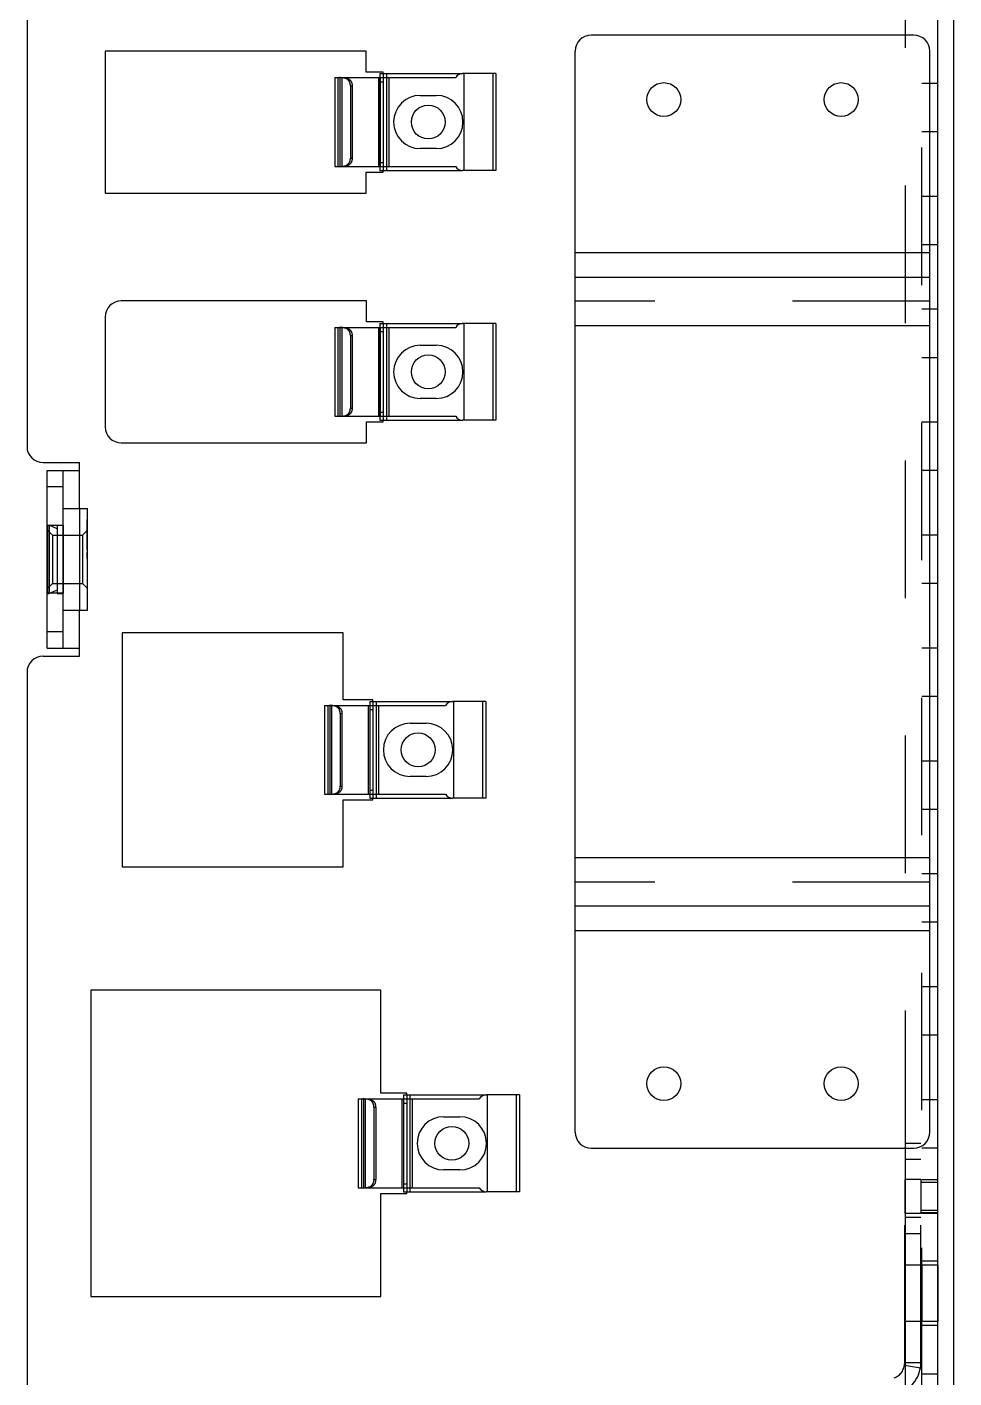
# Model space of a CAD drawing. Header units: millimetres. Extents: x 0 to 8948, y -1340 to 1100.
# Drawn here: x 5396.6 to 5454.1, y -787.6 to -703.8 of the extents above; entities that cross this region are included whole.
import ezdxf

# ---------------------------------------------------------------- set-up
doc = ezdxf.new("R2010")
doc.units = ezdxf.units.MM
doc.header["$LTSCALE"] = 85.25
doc.linetypes.add('HIDDEN', pattern=[0.2, 0.1, -0.1])
doc.layers.get('0').update_dxf_attribs({"linetype": 'CONTINUOUS'})
doc.layers.add('02___PRT_ALL_AXES', color=7, linetype='CONTINUOUS')
doc.layers.add('DEFAULT_2', color=8, linetype='HIDDEN')

msp = doc.modelspace()

# ---------------------------------------------------------------- linework, layer by layer
at = {"color": 7, "linetype": 'Continuous'}
for p, q in [((5453.102, -865.829), (5453.102, -613.329)), ((5396.602, -639.329), (5396.602, -729.829)), ((5451.102, -704.329), (5451.102, -645.329)), ((5454.102, -850.329), (5454.102, -645.329)), ((5401.442, -705.319), (5401.442, -714.119)), ((5417.642, -705.319), (5401.442, -705.319)), ((5417.642, -706.619), (5417.642, -705.319)), ((5418.692, -706.619), (5417.642, -706.619)), ((5418.492, -706.719), (5418.492, -706.969)), ((5418.492, -706.719), (5423.625, -706.719)), ((5418.692, -706.719), (5418.692, -706.619)), ((5418.892, -706.719), (5418.892, -706.969)), ((5418.492, -712.469), (5418.492, -712.719)), ((5418.892, -712.469), (5418.892, -712.719)), ((5417.642, -714.119), (5417.642, -712.819)), ((5417.642, -712.819), (5418.692, -712.819)), ((5418.492, -712.719), (5423.625, -712.719)), ((5418.692, -712.819), (5418.692, -712.719)), ((5401.442, -714.119), (5417.642, -714.119)), ((5417.652, -720.809), (5402.452, -720.809)), ((5417.652, -722.109), (5417.652, -720.809)), ((5401.452, -721.809), (5401.452, -728.609)), ((5418.692, -722.109), (5417.652, -722.109)), ((5418.492, -722.209), (5418.492, -722.459)), ((5418.492, -722.209), (5423.625, -722.209)), ((5418.692, -722.209), (5418.692, -722.109)), ((5418.892, -722.209), (5418.892, -722.459)), ((5417.652, -729.609), (5417.652, -728.309)), ((5417.652, -728.309), (5418.692, -728.309)), ((5418.492, -727.959), (5418.492, -728.209)), ((5418.492, -728.209), (5423.625, -728.209)), ((5418.692, -728.309), (5418.692, -728.209)), ((5418.892, -727.959), (5418.892, -728.209)), ((5402.452, -729.609), (5417.652, -729.609)), ((5397.602, -730.829), (5399.852, -730.829)), ((5399.852, -733.679), (5399.852, -730.829)), ((5397.852, -731.329), (5399.852, -731.329)), ((5398.852, -742.329), (5398.852, -731.329)), ((5398.852, -732.329), (5397.852, -732.329)), ((5398.852, -733.679), (5400.352, -733.679)), ((5400.352, -739.979), (5400.352, -733.68)), ((5398.852, -739.979), (5400.352, -739.979)), ((5399.852, -742.829), (5399.852, -739.979)), ((5398.852, -741.329), (5397.852, -741.329)), ((5402.512, -741.389), (5402.512, -755.889)), ((5416.212, -741.389), (5402.512, -741.389)), ((5416.212, -745.539), (5416.212, -741.389)), ((5397.852, -742.329), (5399.852, -742.329)), ((5397.602, -742.829), (5399.852, -742.829)), ((5396.602, -743.829), (5396.602, -828.329)), ((5418.062, -745.539), (5416.212, -745.539)), ((5417.862, -745.639), (5417.862, -745.889)), ((5417.862, -745.639), (5422.995, -745.639)), ((5418.062, -745.639), (5418.062, -745.539)), ((5418.262, -745.639), (5418.262, -745.889)), ((5416.212, -755.889), (5416.212, -751.739)), ((5416.212, -751.739), (5418.062, -751.739)), ((5417.862, -751.389), (5417.862, -751.639)), ((5417.862, -751.639), (5422.995, -751.639)), ((5418.062, -751.739), (5418.062, -751.639)), ((5418.262, -751.389), (5418.262, -751.639)), ((5402.512, -755.889), (5416.212, -755.889)), ((5400.552, -763.529), (5400.552, -782.529)), ((5418.552, -763.529), (5400.552, -763.529)), ((5418.552, -769.929), (5418.552, -763.529)), ((5420.152, -769.929), (5418.552, -769.929)), ((5419.952, -770.029), (5419.952, -770.279)), ((5419.952, -770.029), (5425.085, -770.029)), ((5420.152, -770.029), (5420.152, -769.929)), ((5420.352, -770.029), (5420.352, -770.279)), ((5451.102, -805.079), (5451.102, -773.329)), ((5418.552, -782.529), (5418.552, -776.129)), ((5418.552, -776.129), (5420.152, -776.129)), ((5419.952, -775.779), (5419.952, -776.029)), ((5419.952, -776.029), (5425.085, -776.029)), ((5420.152, -776.129), (5420.152, -776.029)), ((5420.352, -775.779), (5420.352, -776.029)), ((5400.552, -782.529), (5418.552, -782.529))]:
    msp.add_line(p, q, dxfattribs=at)
at = {"color": 3, "linetype": 'Continuous'}
for p, q in [((5451.602, -704.329), (5431.602, -704.329)), ((5430.602, -772.329), (5430.602, -705.329)), ((5452.602, -772.329), (5452.602, -705.329)), ((5425.692, -706.719), (5423.625, -706.719)), ((5423.692, -706.719), (5423.692, -712.719)), ((5425.692, -706.719), (5425.692, -712.719)), ((5415.692, -706.969), (5415.692, -712.469)), ((5415.692, -706.969), (5423.192, -706.969)), ((5416.015, -706.969), (5416.015, -712.469)), ((5418.396, -706.969), (5418.396, -712.469)), ((5419.043, -706.969), (5419.043, -712.469)), ((5420.992, -708.069), (5421.992, -708.069)), ((5421.992, -711.369), (5420.992, -711.369)), ((5415.692, -712.469), (5423.192, -712.469)), ((5425.692, -712.719), (5423.625, -712.719)), ((5452.602, -717.829), (5430.602, -717.829)), ((5430.602, -719.329), (5452.602, -719.329)), ((5415.692, -722.459), (5415.692, -727.959)), ((5415.692, -722.459), (5423.192, -722.459)), ((5416.015, -722.459), (5416.015, -727.959)), ((5418.396, -722.459), (5418.396, -727.959)), ((5419.043, -722.459), (5419.043, -727.959)), ((5425.692, -722.209), (5423.625, -722.209)), ((5423.692, -722.209), (5423.692, -728.209)), ((5425.692, -722.209), (5425.692, -728.209)), ((5430.602, -722.329), (5452.602, -722.329)), ((5420.992, -723.559), (5421.992, -723.559)), ((5421.992, -726.859), (5420.992, -726.859)), ((5415.692, -727.959), (5423.192, -727.959)), ((5425.692, -728.209), (5423.625, -728.209)), ((5397.852, -742.329), (5397.852, -731.329)), ((5415.062, -745.889), (5415.062, -751.389)), ((5415.062, -745.889), (5422.562, -745.889)), ((5415.385, -745.889), (5415.385, -751.389)), ((5417.766, -745.889), (5417.766, -751.389)), ((5418.413, -745.889), (5418.413, -751.389)), ((5425.062, -745.639), (5422.995, -745.639)), ((5423.062, -745.639), (5423.062, -751.639)), ((5425.062, -745.639), (5425.062, -751.639)), ((5420.362, -746.989), (5421.362, -746.989)), ((5421.362, -750.289), (5420.362, -750.289)), ((5415.062, -751.389), (5422.562, -751.389)), ((5425.062, -751.639), (5422.995, -751.639)), ((5452.602, -755.329), (5430.602, -755.329)), ((5452.602, -758.329), (5430.602, -758.329)), ((5430.602, -759.829), (5452.602, -759.829)), ((5417.152, -770.279), (5417.152, -775.779)), ((5417.152, -770.279), (5424.652, -770.279)), ((5417.475, -770.279), (5417.475, -775.779)), ((5419.856, -770.279), (5419.856, -775.779)), ((5420.503, -770.279), (5420.503, -775.779)), ((5427.152, -770.029), (5425.085, -770.029)), ((5425.152, -770.029), (5425.152, -776.029)), ((5427.152, -770.029), (5427.152, -776.029)), ((5422.452, -771.379), (5423.452, -771.379)), ((5431.602, -773.329), (5451.602, -773.329)), ((5423.452, -774.679), (5422.452, -774.679)), ((5417.152, -775.779), (5424.652, -775.779)), ((5427.152, -776.029), (5425.085, -776.029))]:
    msp.add_line(p, q, dxfattribs=at)
for centre, radius, start, end in [((5431.602, -705.329), 1, 90, 180), ((5451.602, -705.329), 1, 0, 90), ((5423.625, -707.219), 0.5, 90, 150), ((5420.992, -709.719), 1.65, 90, 270), ((5421.992, -709.719), 1.65, 270, 90), ((5423.625, -712.219), 0.5, 210, 270), ((5423.625, -722.709), 0.5, 90, 150), ((5420.992, -725.209), 1.65, 90, 270), ((5421.992, -725.209), 1.65, 270, 90), ((5423.625, -727.709), 0.5, 210, 270), ((5422.995, -746.139), 0.5, 90, 150), ((5420.362, -748.639), 1.65, 90, 270), ((5421.362, -748.639), 1.65, 270, 90), ((5422.995, -751.139), 0.5, 210, 270), ((5425.085, -770.529), 0.5, 90, 150), ((5422.452, -773.029), 1.65, 90, 270), ((5423.452, -773.029), 1.65, 270, 90), ((5431.602, -772.329), 1, 180, 270), ((5451.602, -772.329), 1, 270, 0), ((5425.085, -775.529), 0.5, 210, 270)]:
    msp.add_arc(centre, radius, start, end, dxfattribs=at)
at = {"color": 7, "linetype": 'Continuous'}
for centre, start, end in [((5402.452, -721.809), 90, 180), ((5402.452, -728.609), 180, 270), ((5397.602, -729.829), 180, 270), ((5397.602, -743.829), 90, 180)]:
    msp.add_arc(centre, 1, start, end, dxfattribs=at)
at = {"layer": '02___PRT_ALL_AXES', "color": 8, "linetype": 'HIDDEN'}
for p, q in [((5397.852, -734.729), (5397.852, -738.929)), ((5398.852, -734.729), (5397.852, -734.729)), ((5398.852, -734.729), (5398.852, -738.929)), ((5398.852, -738.929), (5397.852, -738.929)), ((5451.042, -775.279), (5451.042, -777.379)), ((5452.042, -775.279), (5451.042, -775.279)), ((5452.042, -775.279), (5452.042, -777.379)), ((5452.042, -777.379), (5451.042, -777.379)), ((5453.102, -777.379), (5452.102, -777.379)), ((5451.042, -780.579), (5451.042, -784.079)), ((5452.042, -780.579), (5451.042, -780.579)), ((5452.042, -780.579), (5452.042, -784.079)), ((5452.102, -780.579), (5452.102, -784.079)), ((5453.102, -780.579), (5452.102, -780.579)), ((5453.102, -780.579), (5453.102, -784.079)), ((5452.042, -784.079), (5451.042, -784.079)), ((5453.102, -784.079), (5452.102, -784.079))]:
    msp.add_line(p, q, dxfattribs=at)
at = {"layer": '02___PRT_ALL_AXES', "color": 3, "linetype": 'Continuous'}
for centre in [(5436.102, -708.329), (5447.102, -708.329), (5436.102, -769.329), (5447.102, -769.329)]:
    msp.add_circle(centre, 1.05, dxfattribs=at)
at = {"layer": '02___PRT_ALL_AXES', "color": 7, "linetype": 'Continuous'}
for centre in [(5421.492, -709.719), (5421.492, -725.209), (5420.862, -748.639), (5422.952, -773.029)]:
    msp.add_circle(centre, 1.05, dxfattribs=at)
at = {"layer": 'DEFAULT_2', "color": 8, "linetype": 'HIDDEN'}
for p, q in [((5452.102, -805.079), (5452.102, -645.329)), ((5451.102, -773.329), (5451.102, -704.329)), ((5418.692, -706.719), (5418.692, -712.719)), ((5425.492, -706.719), (5425.492, -712.719)), ((5415.892, -706.969), (5415.892, -712.469)), ((5416.123, -706.969), (5416.123, -712.469)), ((5416.661, -707.469), (5416.661, -711.969)), ((5416.661, -707.469), (5416.769, -707.469)), ((5416.769, -707.469), (5416.769, -711.969)), ((5418.492, -706.969), (5418.492, -712.469)), ((5418.492, -707.219), (5418.692, -707.219)), ((5418.504, -706.969), (5418.504, -712.469)), ((5418.892, -706.969), (5418.892, -712.469)), ((5453.102, -707.329), (5452.102, -707.329)), ((5453.102, -710.329), (5452.102, -710.329)), ((5415.971, -712.469), (5416.014, -712.469)), ((5416.661, -711.969), (5416.769, -711.969)), ((5418.492, -712.219), (5418.692, -712.219)), ((5453.102, -714.329), (5452.102, -714.329)), ((5453.102, -717.329), (5452.102, -717.329)), ((5452.602, -720.829), (5430.602, -720.829)), ((5453.102, -721.329), (5452.102, -721.329)), ((5415.892, -722.459), (5415.892, -727.959)), ((5416.123, -722.459), (5416.123, -727.959)), ((5418.492, -722.459), (5418.492, -727.959)), ((5418.492, -722.709), (5418.692, -722.709)), ((5418.504, -722.459), (5418.504, -727.959)), ((5418.692, -722.209), (5418.692, -728.209)), ((5418.892, -722.459), (5418.892, -727.959)), ((5425.492, -722.209), (5425.492, -728.209)), ((5416.661, -722.959), (5416.661, -727.459)), ((5416.661, -722.959), (5416.769, -722.959)), ((5416.769, -722.959), (5416.769, -727.459)), ((5453.102, -724.329), (5452.102, -724.329)), ((5416.661, -727.459), (5416.769, -727.459)), ((5418.492, -727.709), (5418.692, -727.709)), ((5415.971, -727.959), (5416.014, -727.959)), ((5453.102, -728.329), (5452.102, -728.329)), ((5453.102, -731.329), (5452.102, -731.329)), ((5399.852, -733.679), (5399.852, -739.979)), ((5400.332, -736.245), (5400.332, -734.354)), ((5400.332, -734.354), (5400.352, -734.354)), ((5400.332, -734.367), (5400.352, -734.367)), ((5400.352, -734.39), (5400.332, -734.39)), ((5400.332, -734.397), (5400.352, -734.397)), ((5400.332, -734.436), (5400.352, -734.436)), ((5400.352, -734.436), (5400.332, -734.436)), ((5400.352, -734.437), (5400.332, -734.437)), ((5400.332, -734.438), (5400.352, -734.438)), ((5397.882, -734.704), (5397.982, -734.704)), ((5397.882, -734.705), (5397.882, -738.954)), ((5398.182, -735.329), (5397.882, -735.029)), ((5397.982, -734.704), (5397.982, -738.954)), ((5398.472, -734.93), (5397.982, -734.704)), ((5398.472, -734.704), (5398.852, -734.704)), ((5398.472, -734.705), (5398.472, -738.954)), ((5400.052, -735.329), (5400.352, -735.029)), ((5400.332, -734.449), (5400.352, -734.449)), ((5400.352, -734.459), (5400.332, -734.459)), ((5400.332, -734.682), (5400.352, -734.682)), ((5400.332, -734.716), (5400.352, -734.716)), ((5400.332, -734.796), (5400.352, -734.796)), ((5400.332, -734.83), (5400.352, -734.83)), ((5400.332, -734.838), (5400.352, -734.838)), ((5400.332, -734.851), (5400.352, -734.851)), ((5400.352, -734.87), (5400.332, -734.87)), ((5400.332, -734.872), (5400.352, -734.872)), ((5400.332, -734.874), (5400.352, -734.874)), ((5400.332, -734.9), (5400.352, -734.9)), ((5400.332, -734.901), (5400.352, -734.901)), ((5400.332, -734.907), (5400.352, -734.907)), ((5400.332, -734.918), (5400.352, -734.918)), ((5400.352, -734.929), (5400.332, -734.929)), ((5400.332, -734.93), (5400.352, -734.93)), ((5400.332, -734.975), (5400.352, -734.975)), ((5400.332, -734.988), (5400.352, -734.988)), ((5400.332, -735.017), (5400.352, -735.017)), ((5400.332, -735.021), (5400.352, -735.021)), ((5400.352, -735.023), (5400.332, -735.023)), ((5400.332, -735.03), (5400.352, -735.03)), ((5400.332, -735.097), (5400.352, -735.097)), ((5400.352, -735.115), (5400.332, -735.115)), ((5400.332, -735.117), (5400.352, -735.117)), ((5400.332, -735.119), (5400.352, -735.119)), ((5400.352, -735.121), (5400.332, -735.121)), ((5400.352, -735.135), (5400.332, -735.135)), ((5400.332, -735.138), (5400.352, -735.138)), ((5400.332, -735.14), (5400.352, -735.14)), ((5400.332, -735.153), (5400.352, -735.153)), ((5400.332, -735.155), (5400.352, -735.155)), ((5400.332, -735.162), (5400.352, -735.162)), ((5400.332, -735.163), (5400.352, -735.163)), ((5400.332, -735.224), (5400.352, -735.224)), ((5400.332, -735.225), (5400.352, -735.225)), ((5400.352, -735.236), (5400.332, -735.236)), ((5400.332, -735.262), (5400.352, -735.262)), ((5400.332, -735.268), (5400.352, -735.268)), ((5398.182, -735.329), (5398.182, -738.329)), ((5398.182, -735.329), (5400.052, -735.329)), ((5400.052, -735.329), (5400.052, -738.329)), ((5400.332, -735.283), (5400.352, -735.283)), ((5400.332, -735.285), (5400.352, -735.285)), ((5400.352, -735.299), (5400.332, -735.299)), ((5400.332, -735.303), (5400.352, -735.303)), ((5400.332, -735.312), (5400.352, -735.312)), ((5400.332, -735.314), (5400.352, -735.314)), ((5400.332, -735.316), (5400.352, -735.316)), ((5400.332, -735.328), (5400.352, -735.328)), ((5400.352, -735.342), (5400.332, -735.342)), ((5400.332, -735.343), (5400.352, -735.343)), ((5400.332, -735.344), (5400.352, -735.344)), ((5400.352, -735.377), (5400.332, -735.377)), ((5400.332, -735.385), (5400.352, -735.385)), ((5400.332, -735.444), (5400.352, -735.444)), ((5400.352, -735.452), (5400.332, -735.452)), ((5400.332, -735.476), (5400.352, -735.476)), ((5400.332, -735.486), (5400.352, -735.486)), ((5400.352, -735.498), (5400.332, -735.498)), ((5400.332, -735.509), (5400.352, -735.509)), ((5400.332, -735.51), (5400.352, -735.51)), ((5400.332, -735.52), (5400.352, -735.52)), ((5400.332, -735.523), (5400.352, -735.523)), ((5400.332, -735.561), (5400.352, -735.561)), ((5400.332, -735.59), (5400.352, -735.59)), ((5400.332, -735.598), (5400.352, -735.598)), ((5400.332, -735.598), (5400.352, -735.598)), ((5400.352, -735.674), (5400.332, -735.674)), ((5400.332, -735.692), (5400.352, -735.692)), ((5400.332, -735.721), (5400.352, -735.721)), ((5400.332, -735.734), (5400.352, -735.734)), ((5400.352, -735.743), (5400.332, -735.743)), ((5400.332, -735.761), (5400.352, -735.761)), ((5400.352, -735.792), (5400.332, -735.792)), ((5400.332, -735.799), (5400.352, -735.799)), ((5400.352, -735.928), (5400.332, -735.928)), ((5400.332, -735.963), (5400.352, -735.963)), ((5400.332, -735.991), (5400.352, -735.991)), ((5400.332, -735.998), (5400.352, -735.998)), ((5400.332, -736.028), (5400.352, -736.028)), ((5400.332, -736.039), (5400.352, -736.039)), ((5400.332, -736.067), (5400.352, -736.067)), ((5400.332, -736.075), (5400.352, -736.075)), ((5453.102, -735.329), (5452.102, -735.329)), ((5400.332, -736.234), (5400.352, -736.234)), ((5400.332, -736.245), (5400.352, -736.245)), ((5400.332, -736.766), (5400.332, -736.385)), ((5400.352, -736.385), (5400.332, -736.385)), ((5400.332, -736.386), (5400.352, -736.386)), ((5400.332, -736.426), (5400.352, -736.426)), ((5400.332, -736.436), (5400.352, -736.436)), ((5400.332, -736.437), (5400.352, -736.437)), ((5400.352, -736.437), (5400.332, -736.437)), ((5400.332, -736.459), (5400.352, -736.459)), ((5400.332, -736.466), (5400.352, -736.466)), ((5400.352, -736.467), (5400.332, -736.467)), ((5400.332, -736.471), (5400.352, -736.471)), ((5400.332, -736.474), (5400.352, -736.474)), ((5400.332, -736.552), (5400.352, -736.552)), ((5400.332, -736.568), (5400.352, -736.568)), ((5400.332, -736.569), (5400.352, -736.569)), ((5400.332, -736.578), (5400.352, -736.578)), ((5400.332, -736.602), (5400.352, -736.602)), ((5400.332, -736.614), (5400.352, -736.614)), ((5400.332, -736.659), (5400.352, -736.659)), ((5400.332, -736.687), (5400.352, -736.687)), ((5400.332, -736.693), (5400.352, -736.693)), ((5400.332, -736.719), (5400.352, -736.719)), ((5400.332, -736.719), (5400.352, -736.719)), ((5400.332, -736.725), (5400.352, -736.725)), ((5400.332, -736.727), (5400.352, -736.727)), ((5400.352, -736.733), (5400.332, -736.733)), ((5400.332, -736.738), (5400.352, -736.738)), ((5400.332, -736.765), (5400.352, -736.765)), ((5400.332, -736.766), (5400.352, -736.766)), ((5398.182, -738.329), (5397.882, -738.629)), ((5398.182, -738.329), (5400.052, -738.329)), ((5400.052, -738.329), (5400.352, -738.629)), ((5453.102, -738.329), (5452.102, -738.329)), ((5397.882, -738.954), (5397.982, -738.954)), ((5398.472, -738.729), (5397.982, -738.954)), ((5398.472, -738.954), (5398.852, -738.954)), ((5453.102, -742.329), (5452.102, -742.329)), ((5415.262, -745.889), (5415.262, -751.389)), ((5415.493, -745.889), (5415.493, -751.389)), ((5417.862, -745.889), (5417.862, -751.389)), ((5417.862, -746.139), (5418.062, -746.139)), ((5417.874, -745.889), (5417.874, -751.389)), ((5418.062, -745.639), (5418.062, -751.639)), ((5418.262, -745.889), (5418.262, -751.389)), ((5424.862, -745.639), (5424.862, -751.639)), ((5453.102, -745.329), (5452.102, -745.329)), ((5416.031, -746.389), (5416.031, -750.889)), ((5416.031, -746.389), (5416.139, -746.389)), ((5416.139, -746.389), (5416.139, -750.889)), ((5453.102, -749.329), (5452.102, -749.329)), ((5416.031, -750.889), (5416.139, -750.889)), ((5417.862, -751.139), (5418.062, -751.139)), ((5415.341, -751.389), (5415.384, -751.389)), ((5453.102, -752.329), (5452.102, -752.329)), ((5452.602, -756.829), (5430.602, -756.829)), ((5453.102, -756.329), (5452.102, -756.329)), ((5453.102, -759.329), (5452.102, -759.329)), ((5453.102, -763.329), (5452.102, -763.329)), ((5453.102, -766.329), (5452.102, -766.329)), ((5417.352, -770.279), (5417.352, -775.779)), ((5417.583, -770.279), (5417.583, -775.779)), ((5419.952, -770.279), (5419.952, -775.779)), ((5419.964, -770.279), (5419.964, -775.779)), ((5420.152, -770.029), (5420.152, -776.029)), ((5420.352, -770.279), (5420.352, -775.779)), ((5426.952, -770.029), (5426.952, -776.029)), ((5453.102, -770.329), (5452.102, -770.329)), ((5418.121, -770.779), (5418.121, -775.279)), ((5418.121, -770.779), (5418.229, -770.779)), ((5418.229, -770.779), (5418.229, -775.279)), ((5419.952, -770.529), (5420.152, -770.529)), ((5451.042, -786.635), (5451.042, -773.035)), ((5452.042, -773.035), (5451.042, -773.035)), ((5452.042, -786.635), (5452.042, -773.035)), ((5453.102, -773.329), (5452.102, -773.329)), ((5452.042, -774.035), (5451.042, -774.035)), ((5418.121, -775.279), (5418.229, -775.279)), ((5452.102, -775.279), (5453.102, -775.279)), ((5452.102, -775.446), (5453.102, -775.446)), ((5417.431, -775.779), (5417.474, -775.779)), ((5419.952, -775.529), (5420.152, -775.529)), ((5452.042, -777.635), (5451.042, -777.635)), ((5452.102, -777.165), (5453.102, -777.165)), ((5453.102, -777.329), (5452.102, -777.329)), ((5452.042, -778.635), (5451.042, -778.635)), ((5453.102, -780.329), (5452.102, -780.329)), ((5453.102, -784.329), (5452.102, -784.329)), ((5452.015, -786.96), (5451.028, -786.798)), ((5452.042, -786.635), (5451.042, -786.635)), ((5453.102, -787.329), (5452.102, -787.329))]:
    msp.add_line(p, q, dxfattribs=at)
for centre, radius, start, end in [((5415.985, -719.798), 12.829, 89.87088, 90.06411), ((5415.998, -713.25), 6.281, 89.71737, 89.85582), ((5415.998, -706.201), 6.269, 270.14412, 270.28384), ((5416.047, -710.818), 1.651, 271.84864, 272.59544), ((5415.985, -735.288), 12.829, 89.87088, 90.06411), ((5415.998, -728.74), 6.281, 89.71737, 89.85582), ((5415.998, -721.691), 6.269, 270.14412, 270.28384), ((5416.047, -726.308), 1.651, 271.84864, 272.59544), ((5415.355, -758.718), 12.829, 89.87088, 90.06411), ((5415.368, -752.17), 6.281, 89.71737, 89.85582), ((5415.368, -745.121), 6.269, 270.14412, 270.28384), ((5415.417, -749.738), 1.651, 271.84864, 272.59544), ((5417.445, -783.108), 12.829, 89.87088, 90.06411), ((5417.458, -776.56), 6.281, 89.71737, 89.85582), ((5417.458, -769.511), 6.269, 270.14412, 270.28384), ((5417.507, -774.128), 1.651, 271.84864, 272.59544), ((5450.042, -786.635), 1, 290, 0), ((5450.042, -786.635), 2, 290, 0)]:
    msp.add_arc(centre, radius, start, end, dxfattribs=at)
for points, knots in [([(5416.232, -706.982), (5416.213, -706.979), (5416.146, -706.971), (5416.078, -706.97), (5416.029, -706.97)], [0, 0, 0, 0, 0.277637, 1, 1, 1, 1]), ([(5416.661, -707.469), (5416.661, -707.409), (5416.644, -707.29), (5416.57, -707.156), (5416.482, -707.074), (5416.379, -707.014), (5416.291, -706.991), (5416.232, -706.982)], [0, 0, 0, 0, 0.251837, 0.499125, 0.623951, 0.750383, 1, 1, 1, 1]), ([(5416.234, -706.969), (5416.304, -706.969), (5416.409, -706.981), (5416.537, -707.034), (5416.621, -707.095), (5416.688, -707.173), (5416.751, -707.296), (5416.769, -707.4), (5416.769, -707.469)], [0, 0, 0, 0, 0.251975, 0.378, 0.501991, 0.624958, 0.748712, 1, 1, 1, 1]), ([(5416.029, -712.469), (5416.035, -712.469), (5416.058, -712.469), (5416.082, -712.469), (5416.1, -712.468)], [0, 0, 0, 0, 0.234306, 1, 1, 1, 1]), ([(5416.122, -712.467), (5416.13, -712.467), (5416.167, -712.465), (5416.204, -712.461), (5416.232, -712.457)], [0, 0, 0, 0, 0.238383, 1, 1, 1, 1]), ([(5416.232, -712.457), (5416.291, -712.448), (5416.379, -712.425), (5416.482, -712.365), (5416.57, -712.283), (5416.644, -712.149), (5416.661, -712.029), (5416.661, -711.969)], [0, 0, 0, 0, 0.249618, 0.376051, 0.500876, 0.748163, 1, 1, 1, 1]), ([(5416.769, -711.969), (5416.769, -712.039), (5416.751, -712.143), (5416.688, -712.266), (5416.621, -712.344), (5416.537, -712.405), (5416.409, -712.458), (5416.304, -712.469), (5416.234, -712.469)], [0, 0, 0, 0, 0.251287, 0.375041, 0.498007, 0.621998, 0.748023, 1, 1, 1, 1]), ([(5416.232, -722.472), (5416.213, -722.469), (5416.146, -722.461), (5416.078, -722.46), (5416.029, -722.46)], [0, 0, 0, 0, 0.277637, 1, 1, 1, 1]), ([(5416.661, -722.959), (5416.661, -722.899), (5416.644, -722.78), (5416.57, -722.646), (5416.482, -722.564), (5416.379, -722.504), (5416.291, -722.481), (5416.232, -722.472)], [0, 0, 0, 0, 0.251837, 0.499125, 0.623951, 0.750383, 1, 1, 1, 1]), ([(5416.234, -722.459), (5416.304, -722.459), (5416.409, -722.471), (5416.537, -722.524), (5416.621, -722.585), (5416.688, -722.663), (5416.751, -722.786), (5416.769, -722.89), (5416.769, -722.959)], [0, 0, 0, 0, 0.251975, 0.378, 0.501991, 0.624958, 0.748712, 1, 1, 1, 1]), ([(5416.232, -727.947), (5416.291, -727.938), (5416.379, -727.915), (5416.482, -727.855), (5416.57, -727.773), (5416.644, -727.639), (5416.661, -727.519), (5416.661, -727.459)], [0, 0, 0, 0, 0.249618, 0.376051, 0.500876, 0.748163, 1, 1, 1, 1]), ([(5416.769, -727.459), (5416.769, -727.529), (5416.751, -727.633), (5416.688, -727.756), (5416.621, -727.834), (5416.537, -727.895), (5416.409, -727.948), (5416.304, -727.959), (5416.234, -727.959)], [0, 0, 0, 0, 0.251287, 0.375041, 0.498007, 0.621998, 0.748023, 1, 1, 1, 1]), ([(5416.029, -727.959), (5416.035, -727.959), (5416.058, -727.959), (5416.082, -727.959), (5416.1, -727.958)], [0, 0, 0, 0, 0.234306, 1, 1, 1, 1]), ([(5416.122, -727.957), (5416.13, -727.957), (5416.167, -727.955), (5416.204, -727.951), (5416.232, -727.947)], [0, 0, 0, 0, 0.238383, 1, 1, 1, 1]), ([(5415.602, -745.902), (5415.583, -745.899), (5415.516, -745.891), (5415.448, -745.89), (5415.399, -745.89)], [0, 0, 0, 0, 0.277637, 1, 1, 1, 1]), ([(5416.031, -746.389), (5416.031, -746.329), (5416.014, -746.21), (5415.94, -746.076), (5415.852, -745.994), (5415.749, -745.934), (5415.661, -745.911), (5415.602, -745.902)], [0, 0, 0, 0, 0.251837, 0.499125, 0.623951, 0.750383, 1, 1, 1, 1]), ([(5415.604, -745.889), (5415.674, -745.889), (5415.779, -745.901), (5415.907, -745.954), (5415.991, -746.015), (5416.058, -746.093), (5416.121, -746.216), (5416.139, -746.32), (5416.139, -746.389)], [0, 0, 0, 0, 0.251975, 0.378, 0.501991, 0.624958, 0.748712, 1, 1, 1, 1]), ([(5415.602, -751.377), (5415.661, -751.368), (5415.749, -751.345), (5415.852, -751.285), (5415.94, -751.203), (5416.014, -751.069), (5416.031, -750.949), (5416.031, -750.889)], [0, 0, 0, 0, 0.249618, 0.376051, 0.500876, 0.748163, 1, 1, 1, 1]), ([(5416.139, -750.889), (5416.139, -750.959), (5416.121, -751.063), (5416.058, -751.186), (5415.991, -751.264), (5415.907, -751.325), (5415.779, -751.378), (5415.674, -751.389), (5415.604, -751.389)], [0, 0, 0, 0, 0.251287, 0.375041, 0.498007, 0.621998, 0.748023, 1, 1, 1, 1]), ([(5415.399, -751.389), (5415.405, -751.389), (5415.428, -751.389), (5415.452, -751.389), (5415.47, -751.388)], [0, 0, 0, 0, 0.234306, 1, 1, 1, 1]), ([(5415.492, -751.387), (5415.5, -751.387), (5415.537, -751.385), (5415.574, -751.381), (5415.602, -751.377)], [0, 0, 0, 0, 0.238383, 1, 1, 1, 1]), ([(5417.692, -770.292), (5417.673, -770.289), (5417.606, -770.281), (5417.538, -770.28), (5417.489, -770.28)], [0, 0, 0, 0, 0.277637, 1, 1, 1, 1]), ([(5418.121, -770.779), (5418.121, -770.719), (5418.104, -770.6), (5418.03, -770.466), (5417.942, -770.384), (5417.839, -770.324), (5417.751, -770.301), (5417.692, -770.292)], [0, 0, 0, 0, 0.251837, 0.499125, 0.623951, 0.750383, 1, 1, 1, 1]), ([(5417.694, -770.279), (5417.764, -770.279), (5417.869, -770.291), (5417.997, -770.344), (5418.081, -770.405), (5418.148, -770.483), (5418.211, -770.606), (5418.229, -770.71), (5418.229, -770.779)], [0, 0, 0, 0, 0.251975, 0.378, 0.501991, 0.624958, 0.748712, 1, 1, 1, 1]), ([(5417.692, -775.767), (5417.751, -775.758), (5417.839, -775.735), (5417.942, -775.675), (5418.03, -775.593), (5418.104, -775.459), (5418.121, -775.339), (5418.121, -775.279)], [0, 0, 0, 0, 0.249618, 0.376051, 0.500876, 0.748163, 1, 1, 1, 1]), ([(5418.229, -775.279), (5418.229, -775.349), (5418.211, -775.453), (5418.148, -775.576), (5418.081, -775.654), (5417.997, -775.715), (5417.869, -775.768), (5417.764, -775.779), (5417.694, -775.779)], [0, 0, 0, 0, 0.251287, 0.375041, 0.498007, 0.621998, 0.748023, 1, 1, 1, 1]), ([(5417.489, -775.779), (5417.495, -775.779), (5417.518, -775.779), (5417.542, -775.779), (5417.56, -775.778)], [0, 0, 0, 0, 0.234306, 1, 1, 1, 1]), ([(5417.582, -775.777), (5417.59, -775.777), (5417.627, -775.775), (5417.664, -775.771), (5417.692, -775.767)], [0, 0, 0, 0, 0.238383, 1, 1, 1, 1])]:
    msp.add_open_spline(points, degree=3, knots=knots, dxfattribs=at)

doc.saveas('drawing.dxf')
